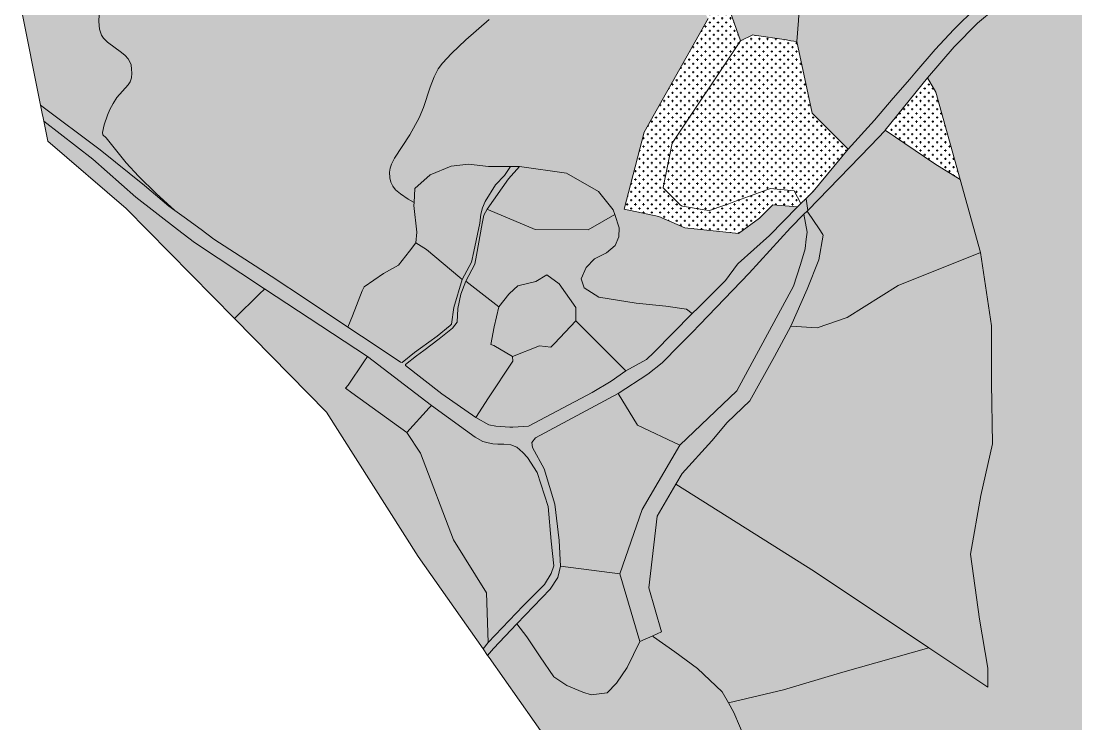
# Model space of a CAD drawing. Header units: metres. Extents: x 541853 to 549675, y 1832829 to 1845715.
# Drawn here: x 545899 to 546537, y 1833511 to 1833936 of the extents above; entities that cross this region are included whole.
import ezdxf

# ---------------------------------------------------------------- set-up
doc = ezdxf.new("R2010")
doc.units = ezdxf.units.M
doc.header["$MEASUREMENT"] = 0
doc.layers.add('1', color=7, linetype='Continuous', lineweight=0)

msp = doc.modelspace()

# ---------------------------------------------------------------- hatches: boundary and pattern name
at = {"layer": '1', "linetype": 'Continuous', "lineweight": 0}
for color, points in [(53, [(545992.2, 1833821.265), (545988.57, 1833823.905), (545973.69, 1833836.445), (545947.02, 1833857.955), (545910.87, 1833884.94), (545899.14, 1833943.605), (545899.71, 1833964.425), (545900.04, 1833976.89), (545900.76, 1834004.055), (545905.32, 1834181.25), (545950.35, 1834125.3), (545951.91, 1834053.105), (545955.96, 1834023.54), (545971.68, 1834007.205), (546009.36, 1834004.505), (546007.47, 1834001.385), (546001.38, 1833993.585), (545991.84, 1833983.175), (545988.36, 1833979.89), (545986.17, 1833978.18), (545979.54, 1833974.82), (545975.55, 1833972.33), (545972.52, 1833969.27), (545966.97, 1833962.265), (545964, 1833958.905), (545959.68, 1833955.335), (545952.33, 1833950.01), (545949.99, 1833947.745), (545948.16, 1833945.135), (545947.02, 1833942.495), (545946.36, 1833939.75), (545946.06, 1833935.49), (545946.54, 1833930.915), (545947.74, 1833927.345), (545948.94, 1833925.485), (545951.34, 1833923.025), (545959.95, 1833916.77), (545962.14, 1833914.985), (545963.94, 1833913.02), (545964.96, 1833911.235), (545965.62, 1833909.3), (545966.01, 1833906.81), (545966.1, 1833904.305), (545965.89, 1833901.515), (545965.05, 1833898.995), (545963.82, 1833897.255), (545957.07, 1833889.545), (545954.73, 1833886.065), (545952.78, 1833882.33), (545951.37, 1833878.94), (545949.48, 1833873.18), (545948.43, 1833868.47), (545948.55, 1833867.12), (545950.5, 1833865.2), (545962.77, 1833850.14), (545970.15, 1833842.085), (545980.89, 1833831.48)]), (252, [(546787.71, 1833817.47), (546786.75, 1833818.7), (546783.03, 1833822.795), (546778.44, 1833826.83), (546764.25, 1833837.795), (546751.2, 1833846.72), (546742.86, 1833850.77), (546735.27, 1833855.48), (546726.33, 1833860.565), (546708, 1833876.78), (546698.49, 1833886.005), (546694.11, 1833891.81), (546679.98, 1833913.725), (546671.13, 1833924.93), (546662.76, 1833938.295), (546658.53, 1833946.215), (546649.26, 1833963.18), (546645.75, 1833967.785), (546625.62, 1833989.01), (546620.19, 1833994.155), (546614.07, 1833999.105), (546612.75, 1834000.005), (546609.09, 1834002.48), (546603.81, 1834005.33), (546595.26, 1834010.28), (546587.4, 1834015.635), (546579.21, 1834019.505), (546575.01, 1834021.905), (546571.89, 1834022.805), (546568.77, 1834020.15), (546561.63, 1834013.055), (546549.3, 1834000.005), (546541.2, 1833991.425), (546531.03, 1833979.17), (546477.48, 1833934.575), (546463.44, 1833920.235), (546447.27, 1833901.545), (546421.8, 1833869.79), (546421.68, 1833869.655), (546412.8, 1833860.46), (546374.88, 1833821.205), (546374.01, 1833828.42), (546373.86, 1833828.585), (546378.24, 1833832.815), (546399.42, 1833858.375), (546415.26, 1833875.985), (546426.63, 1833889.125), (546436.65, 1833900.69), (546439.71, 1833904.23), (546452.01, 1833918.645), (546463.32, 1833930.705), (546476.67, 1833944.025), (546505.89, 1833971.4), (546524.61, 1833988.935), (546536.13, 1833997.545), (546538.53, 1834000.005), (546556.38, 1834018.125), (546561.48, 1834024.095), (546567.45, 1834030.11), (546574.2, 1834036.695), (546582.75, 1834045.005), (546595.38, 1834058.385), (546608.76, 1834073.085), (546619.02, 1834085.115), (546625.47, 1834093.785), (546625.65, 1834093.8), (546626.7, 1834093.89), (546636.09, 1834092.75), (546634.32, 1834088.67), (546625.68, 1834078.755), (546618.57, 1834070.64), (546601.8, 1834053.51), (546583.83, 1834035.45), (546577.56, 1834028.685), (546578.52, 1834026.09), (546582.3, 1834023.825), (546590.1, 1834018.875), (546597.81, 1834014.06), (546605.31, 1834009.17), (546611.76, 1834005.375), (546616.8, 1834001.625), (546618.72, 1834000.005), (546633.33, 1833987.015), (546651.84, 1833966.015), (546666.63, 1833940.605), (546674.22, 1833927.66), (546683.1, 1833915.735), (546696.54, 1833896.31), (546701.49, 1833889.005), (546710.04, 1833880.02), (546728.4, 1833863.55), (546736.32, 1833859.305), (546745.32, 1833854.115), (546752.01, 1833850.53), (546769.26, 1833839.535), (546780.87, 1833828.915), (546784.8, 1833825.285), (546785.55, 1833824.625), (546788.37, 1833821.655), (546789.39, 1833820.755), (546789.99, 1833819.975)]), (53, [(546399.42, 1833858.375), (546377.58, 1833880.05), (546368.37, 1833923.43), (546369.21, 1833936.195), (546371.61, 1833973.02), (546372.45, 1833986.145), (546370.2, 1833988.26), (546353.97, 1834003.59), (546335.4, 1834017.36), (546355.68, 1834032.615), (546364.53, 1834036.14), (546387.96, 1834039.695), (546392.13, 1834040.82), (546465.6, 1834047.555), (546475.41, 1834048.455), (546478.23, 1834048.8), (546511.17, 1834008.525), (546522.15, 1833992.52), (546524.46, 1833989.175), (546524.61, 1833988.935), (546505.89, 1833971.4), (546476.67, 1833944.025), (546463.32, 1833930.705), (546452.01, 1833918.645), (546439.71, 1833904.23), (546436.65, 1833900.69), (546426.63, 1833889.125), (546415.26, 1833875.985)]), (53, [(546602.67, 1833279.135), (546587.43, 1833319.74), (546582.84, 1833342.705), (546575.67, 1833364.26), (546566.91, 1833380.625), (546556.5, 1833394.485), (546543.6, 1833405.675), (546531.18, 1833412.695), (546513.63, 1833412.41), (546495.6, 1833408.765), (546480.54, 1833414.075), (546464.07, 1833421.245), (546445.44, 1833424.545), (546432.54, 1833425.835), (546416.73, 1833427.425), (546385.98, 1833434.07), (546357.12, 1833450.57), (546347.58, 1833468.255), (546342.09, 1833484.875), (546337.11, 1833501.48), (546330.15, 1833517.635), (546326.91, 1833523.5), (546360.15, 1833531.48), (546394.71, 1833541.755), (546448.11, 1833556.755), (546483.72, 1833532.905), (546483.72, 1833544.455), (546478.8, 1833574.155), (546473.34, 1833613.35), (546479.61, 1833648.87), (546486.57, 1833680.205), (546486.06, 1833716.805), (546486.06, 1833751.53), (546479.31, 1833795.915), (546467.04, 1833840.105), (546452.4, 1833892.815), (546447.27, 1833901.545), (546463.44, 1833920.235), (546477.48, 1833934.575), (546531.03, 1833979.17), (546541.2, 1833991.425), (546549.3, 1834000.005), (546561.63, 1834013.055), (546568.77, 1834020.15), (546571.89, 1834022.805), (546575.01, 1834021.905), (546579.21, 1834019.505), (546587.4, 1834015.635), (546595.26, 1834010.28), (546603.81, 1834005.33), (546609.09, 1834002.48), (546586.32, 1833902.25), (546585.12, 1833881.295), (546585.12, 1833875.985), (546585.12, 1833861.54), (546589.14, 1833840.585), (546595.98, 1833820.035), (546598.71, 1833815.88), (546612.9, 1833794.235), (546643.11, 1833779.325), (546656.22, 1833779.325), (546680.19, 1833779.325), (546702.75, 1833771.27), (546714.69, 1833765.285), (546725.31, 1833759.975), (546754.29, 1833726.135), (546759.24, 1833718.2), (546767.822, 1833704.487), (546766.56, 1833694.47), (546765.36, 1833684.66), (546764.97, 1833681.69), (546760.83, 1833648.24), (546747.33, 1833629.895), (546710.73, 1833580.215), (546673.11, 1833518.355), (546669.18, 1833510.615), (546672.09, 1833506.385), (546667.26, 1833505.17), (546655.71, 1833503.085), (546649.74, 1833501.765), (546645.39, 1833500.4), (546640.26, 1833498.135), (546634.95, 1833494.73), (546624.03, 1833485.79), (546618.36, 1833481.86), (546610.26, 1833477.405), (546596.01, 1833470.7), (546589.98, 1833467.145), (546586.29, 1833464.49), (546583.02, 1833461.61), (546580.29, 1833458.505), (546578.25, 1833455.145), (546577.05, 1833451.98), (546575.97, 1833447.585), (546573.69, 1833434.07), (546568.29, 1833408.93), (546566.16, 1833395.475), (546565.74, 1833390.255), (546566.43, 1833386.97), (546567.69, 1833384.855), (546568.83, 1833383.835), (546569.94, 1833383.235), (546573.39, 1833382.47), (546578.07, 1833382.695), (546584.4, 1833383.895), (546591.78, 1833385.875), (546604.17, 1833389.775), (546608.16, 1833391.38), (546617.91, 1833396.06), (546614.01, 1833392.13), (546610.05, 1833382.875), (546608.07, 1833364.365), (546610.05, 1833351.81), (546613.62, 1833346.89), (546610.89, 1833340.755), (546609.24, 1833336.105), (546607.95, 1833331.515), (546603.15, 1833309.48), (546601.83, 1833300.615), (546601.26, 1833294.405), (546601.11, 1833286.095), (546601.26, 1833282.9)]), (53, [(546368.37, 1833923.43), (546364.71, 1833923.985), (546362.04, 1833924.39), (546342.48, 1833927.36), (546341.73, 1833927.465), (546334.23, 1833923.865), (546324.09, 1833952.62), (546308.85, 1833960.945), (546314.07, 1834000.005), (546314.79, 1834005.285), (546328.11, 1834014.75), (546335.4, 1834017.36), (546353.97, 1834003.59), (546370.2, 1833988.26), (546372.45, 1833986.145), (546371.61, 1833973.02), (546369.21, 1833936.195)]), (53, [(546096.75, 1833750.765), (546072.3, 1833766.98), (546050.34, 1833781.545), (546015.66, 1833803.85), (546008.04, 1833809.775), (545997.78, 1833817.2), (545992.2, 1833821.265), (545980.89, 1833831.48), (545970.15, 1833842.085), (545962.77, 1833850.14), (545950.5, 1833865.2), (545948.55, 1833867.12), (545948.43, 1833868.47), (545949.48, 1833873.18), (545951.37, 1833878.94), (545952.78, 1833882.33), (545954.73, 1833886.065), (545957.07, 1833889.545), (545963.82, 1833897.255), (545965.05, 1833898.995), (545965.89, 1833901.515), (545966.1, 1833904.305), (545966.01, 1833906.81), (545965.62, 1833909.3), (545964.96, 1833911.235), (545963.94, 1833913.02), (545962.14, 1833914.985), (545959.95, 1833916.77), (545951.34, 1833923.025), (545948.94, 1833925.485), (545947.74, 1833927.345), (545946.54, 1833930.915), (545946.06, 1833935.49), (545946.36, 1833939.75), (545947.02, 1833942.495), (545948.16, 1833945.135), (545949.99, 1833947.745), (545952.33, 1833950.01), (545959.68, 1833955.335), (545964, 1833958.905), (545966.97, 1833962.265), (545972.52, 1833969.27), (545975.55, 1833972.33), (545979.54, 1833974.82), (545986.17, 1833978.18), (545988.36, 1833979.89), (545991.84, 1833983.175), (546001.38, 1833993.585), (546007.47, 1834001.385), (546009.36, 1834004.505), (546022.86, 1834003.545), (546038.43, 1834007.175), (546054.54, 1834005.855), (546203.7, 1833977.835), (546213.03, 1833981.54), (546214.5, 1833980.625), (546218.85, 1833979.185), (546220.17, 1833978.21), (546222.51, 1833975.615), (546224.07, 1833974.625), (546226.23, 1833974.025), (546228.09, 1833973.8), (546233.34, 1833974.34), (546233.37, 1833973.695), (546232.32, 1833972.375), (546226.8, 1833967.86), (546192.39, 1833944.325), (546182.31, 1833936.78), (546168.09, 1833924.585), (546159.51, 1833916.245), (546153.96, 1833910.395), (546151.32, 1833906.87), (546148.86, 1833902.04), (546146.58, 1833895.815), (546142.5, 1833883.485), (546139.95, 1833877.395), (546134.16, 1833867.075), (546124.95, 1833852.87), (546123.21, 1833849.24), (546122.43, 1833846.795), (546121.98, 1833844.41), (546122.07, 1833840.96), (546122.7, 1833838.41), (546123.87, 1833836.01), (546125.61, 1833833.805), (546128.55, 1833831.255), (546133.29, 1833828.075), (546136.83, 1833826.2), (546136.71, 1833824.31), (546138.51, 1833808.11), (546137.91, 1833801.795), (546134.01, 1833796.695), (546127.41, 1833788.295), (546118.41, 1833783.195), (546106.71, 1833775.095), (546105.51, 1833772.695), (546099.51, 1833757.62)]), (53, [(546304.98, 1833758.91), (546301.62, 1833761.52), (546288.99, 1833763.365), (546271.11, 1833765.225), (546248.61, 1833768.915), (546239.67, 1833774.465), (546237.81, 1833780.03), (546240.9, 1833786.81), (546245.85, 1833792.06), (546253.23, 1833795.765), (546258.48, 1833800.085), (546260.64, 1833805.32), (546260.94, 1833810.87), (546258.21, 1833818.82), (546257.25, 1833821.67), (546248.31, 1833832.77), (546228.9, 1833843.87), (546200.64, 1833847.905), (546195.12, 1833847.875), (546181.74, 1833847.875), (546169.68, 1833849.225), (546159.21, 1833848.025), (546146.61, 1833842.925), (546137.31, 1833834.525), (546136.83, 1833826.2), (546133.29, 1833828.075), (546128.55, 1833831.255), (546125.61, 1833833.805), (546123.87, 1833836.01), (546122.7, 1833838.41), (546122.07, 1833840.96), (546121.98, 1833844.41), (546122.43, 1833846.795), (546123.21, 1833849.24), (546124.95, 1833852.87), (546134.16, 1833867.075), (546139.95, 1833877.395), (546142.5, 1833883.485), (546146.58, 1833895.815), (546148.86, 1833902.04), (546151.32, 1833906.87), (546153.96, 1833910.395), (546159.51, 1833916.245), (546168.09, 1833924.585), (546182.31, 1833936.78), (546192.39, 1833944.325), (546226.8, 1833967.86), (546232.32, 1833972.375), (546233.37, 1833973.695), (546233.34, 1833974.34), (546228.09, 1833973.8), (546226.23, 1833974.025), (546224.07, 1833974.625), (546222.51, 1833975.615), (546220.17, 1833978.21), (546218.85, 1833979.185), (546214.5, 1833980.625), (546213.03, 1833981.54), (546226.8, 1833987.015), (546236.13, 1833990.735), (546243.84, 1833991.665), (546245.64, 1833990.93), (546285.27, 1834001.31), (546286.05, 1834000.005), (546288.3, 1833996.195), (546299.37, 1833964.845), (546307.71, 1833949.77), (546314.61, 1833937.335), (546275.94, 1833868.59), (546263.88, 1833822.105), (546284.76, 1833817.665), (546300.57, 1833810.87), (546333.03, 1833807.45), (546345.66, 1833816.6), (546353.88, 1833824.775), (546368.67, 1833823.5), (546351.81, 1833806.22), (546332.76, 1833789.315), (546332.43, 1833788.895), (546325.14, 1833778.95), (546308.55, 1833762.48)]), (252, [(546181.26, 1833552.24), (546178.53, 1833556.14), (546181.53, 1833560.055), (546202.83, 1833582.12), (546215.76, 1833595.035), (546219.81, 1833601.65), (546221.25, 1833606.405), (546219.72, 1833621.36), (546217.92, 1833642.285), (546211.29, 1833662.73), (546205.38, 1833671.955), (546202.62, 1833674.925), (546202.59, 1833674.955), (546202.56, 1833674.985), (546199.05, 1833678.225), (546195.24, 1833679.485), (546191.19, 1833680.025), (546187.5, 1833680.055), (546184.38, 1833680.175), (546181.68, 1833680.805), (546178.47, 1833681.555), (546178.35, 1833681.57), (546173.73, 1833684.165), (546167.97, 1833688.425), (546147.3, 1833703.425), (546108.66, 1833733.005), (546080.37, 1833751.575), (546046.44, 1833773.82), (546003.99, 1833802.02), (545993.76, 1833809.775), (545968.59, 1833829.425), (545942.61, 1833852.315), (545912.82, 1833875.205), (545912.4, 1833877.335), (545911.89, 1833879.855), (545910.87, 1833884.94), (545947.02, 1833857.955), (545973.69, 1833836.445), (545988.57, 1833823.905), (545992.2, 1833821.265), (545997.78, 1833817.2), (546008.04, 1833809.775), (546015.66, 1833803.85), (546050.34, 1833781.545), (546072.3, 1833766.98), (546096.75, 1833750.765), (546113.31, 1833739.785), (546128.58, 1833729.465), (546129.54, 1833729.375), (546137.07, 1833735.435), (546140.73, 1833738.045), (546150.69, 1833745.185), (546158.67, 1833751.74), (546159.42, 1833752.475), (546160.95, 1833762.525), (546165.87, 1833779.595), (546171.54, 1833790.005), (546172.89, 1833796.425), (546176.49, 1833813.585), (546177.27, 1833819.105), (546178.17, 1833822.915), (546179.79, 1833826.785), (546186.06, 1833836.865), (546191.52, 1833842.385), (546195.12, 1833847.875), (546200.64, 1833847.905), (546193.92, 1833840.33), (546181.02, 1833822.12), (546178.98, 1833818.49), (546177.93, 1833813.42), (546174.48, 1833794.325), (546173.46, 1833788.745), (546168.21, 1833778.575), (546165.12, 1833770.76), (546163.29, 1833762.075), (546162.87, 1833753.795), (546160.14, 1833750.075), (546151.95, 1833743.73), (546142.62, 1833736.68), (546138.21, 1833733.35), (546131.64, 1833728.205), (546131.64, 1833727.545), (546153.69, 1833710.43), (546174.06, 1833696.045), (546182.07, 1833691.725), (546186.33, 1833690.825), (546194.79, 1833690.225), (546196.44, 1833690.33), (546205.98, 1833690.9), (546244.44, 1833711.285), (546256.05, 1833717.99), (546264.84, 1833724.23), (546277.38, 1833731.085), (546281.73, 1833735.465), (546304.98, 1833758.91), (546308.55, 1833762.48), (546325.14, 1833778.95), (546332.43, 1833788.895), (546332.76, 1833789.315), (546351.81, 1833806.22), (546368.67, 1833823.5), (546370.62, 1833825.435), (546373.86, 1833828.585), (546374.01, 1833828.42), (546374.88, 1833821.205), (546374.58, 1833820.89), (546372.63, 1833819.015), (546364.47, 1833810.78), (546339.51, 1833783.285), (546309.6, 1833752.265), (546305.07, 1833747.585), (546297.39, 1833739.875), (546286.77, 1833729.195), (546278.22, 1833722.34), (546260.31, 1833710.67), (546210.15, 1833683.76), (546208.02, 1833681), (546208.53, 1833677.925), (546215.55, 1833665.025), (546221.88, 1833643.59), (546224.64, 1833621.645), (546225.42, 1833606.135), (546223.71, 1833599.265), (546219.18, 1833592.35), (546199.05, 1833571.365), (546184.89, 1833556.35)]), (53, [(546028.2, 1833755.94), (545962.74, 1833822.465), (545915.22, 1833863.205), (545913.42, 1833872.295), (545912.82, 1833875.205), (545942.61, 1833852.315), (545968.59, 1833829.425), (545993.76, 1833809.775), (546003.99, 1833802.02), (546046.44, 1833773.82), (546046.35, 1833773.715), (546043.41, 1833770.85)]), (53, [(546380.67, 1833750.375), (546364.59, 1833751.305), (546374.55, 1833773.625), (546381.54, 1833791.37), (546384.27, 1833806.28), (546383.94, 1833806.775), (546381.72, 1833810.135), (546375, 1833820.26), (546374.58, 1833820.89), (546374.88, 1833821.205), (546412.8, 1833860.46), (546421.68, 1833869.655), (546421.8, 1833869.79), (546451.77, 1833849.465), (546467.04, 1833840.105), (546479.31, 1833795.915), (546429.6, 1833775.95), (546398.76, 1833756.54)]), (53, [(546165.87, 1833779.595), (546164.4, 1833780.735), (546144.42, 1833797.76), (546137.91, 1833801.795), (546138.51, 1833808.11), (546136.71, 1833824.31), (546136.83, 1833826.2), (546137.31, 1833834.525), (546146.61, 1833842.925), (546159.21, 1833848.025), (546169.68, 1833849.225), (546181.74, 1833847.875), (546195.12, 1833847.875), (546191.52, 1833842.385), (546186.06, 1833836.865), (546179.79, 1833826.785), (546178.17, 1833822.915), (546177.27, 1833819.105), (546176.49, 1833813.585), (546172.89, 1833796.425), (546171.54, 1833790.005)]), (53, [(546242.13, 1833809.505), (546210, 1833809.775), (546181.83, 1833821.67), (546181.02, 1833822.12), (546193.92, 1833840.33), (546200.64, 1833847.905), (546228.9, 1833843.87), (546248.31, 1833832.77), (546257.25, 1833821.67), (546258.21, 1833818.82)]), (53, [(546264.84, 1833724.23), (546263.58, 1833725.505), (546234.66, 1833754.605), (546234.6, 1833762.66), (546224.64, 1833776.955), (546217.11, 1833782.43), (546210.42, 1833778.395), (546199.59, 1833775.635), (546194.58, 1833771.135), (546194.07, 1833770.67), (546188.13, 1833762.975), (546186.27, 1833764.475), (546168.21, 1833778.575), (546173.46, 1833788.745), (546174.48, 1833794.325), (546177.93, 1833813.42), (546178.98, 1833818.49), (546181.02, 1833822.12), (546181.83, 1833821.67), (546210, 1833809.775), (546242.13, 1833809.505), (546258.21, 1833818.82), (546260.94, 1833810.87), (546260.64, 1833805.32), (546258.48, 1833800.085), (546253.23, 1833795.765), (546245.85, 1833792.06), (546240.9, 1833786.81), (546237.81, 1833780.03), (546239.67, 1833774.465), (546248.61, 1833768.915), (546271.11, 1833765.225), (546288.99, 1833763.365), (546301.62, 1833761.52), (546304.98, 1833758.91), (546281.73, 1833735.465), (546277.38, 1833731.085)]), (252, [(546273.3, 1833560.535), (546261.33, 1833601.56), (546274.8, 1833640.455), (546297.45, 1833679.305), (546331.95, 1833712.185), (546366.33, 1833775.56), (546370.53, 1833788.67), (546373.35, 1833798.105), (546373.38, 1833798.345), (546374.04, 1833803.985), (546374.49, 1833808.11), (546372.63, 1833819.015), (546374.58, 1833820.89), (546375, 1833820.26), (546381.72, 1833810.135), (546383.94, 1833806.775), (546384.27, 1833806.28), (546381.54, 1833791.37), (546374.55, 1833773.625), (546364.59, 1833751.305), (546354.78, 1833732.885), (546339.84, 1833706.065), (546326.16, 1833693.045), (546326.1, 1833693.015), (546316.98, 1833681.9), (546298.86, 1833662.175), (546298.86, 1833662.145), (546295.17, 1833655.86), (546283.8, 1833636.315), (546278.7, 1833592.995), (546286.47, 1833566.49), (546281.13, 1833564.075)]), (53, [(546297.45, 1833679.305), (546271.95, 1833691.485), (546260.31, 1833710.67), (546278.22, 1833722.34), (546286.77, 1833729.195), (546297.39, 1833739.875), (546305.07, 1833747.585), (546309.6, 1833752.265), (546339.51, 1833783.285), (546364.47, 1833810.78), (546372.63, 1833819.015), (546374.49, 1833808.11), (546374.04, 1833803.985), (546373.38, 1833798.345), (546373.35, 1833798.105), (546370.53, 1833788.67), (546366.33, 1833775.56), (546331.95, 1833712.185)]), (53, [(546129.54, 1833729.375), (546128.58, 1833729.465), (546113.31, 1833739.785), (546096.75, 1833750.765), (546099.51, 1833757.62), (546105.51, 1833772.695), (546106.71, 1833775.095), (546118.41, 1833783.195), (546127.41, 1833788.295), (546134.01, 1833796.695), (546137.91, 1833801.795), (546144.42, 1833797.76), (546164.4, 1833780.735), (546165.87, 1833779.595), (546160.95, 1833762.525), (546159.42, 1833752.475), (546158.67, 1833751.74), (546150.69, 1833745.185), (546140.73, 1833738.045), (546137.07, 1833735.435)]), (53, [(546483.72, 1833532.905), (546448.11, 1833556.755), (546378.99, 1833603.045), (546295.17, 1833655.86), (546298.86, 1833662.145), (546298.86, 1833662.175), (546316.98, 1833681.9), (546326.1, 1833693.015), (546326.16, 1833693.045), (546339.84, 1833706.065), (546354.78, 1833732.885), (546364.59, 1833751.305), (546380.67, 1833750.375), (546398.76, 1833756.54), (546429.6, 1833775.95), (546479.31, 1833795.915), (546486.06, 1833751.53), (546486.06, 1833716.805), (546486.57, 1833680.205), (546479.61, 1833648.87), (546473.34, 1833613.35), (546478.8, 1833574.155), (546483.72, 1833544.455)]), (53, [(546174.06, 1833696.045), (546153.69, 1833710.43), (546131.64, 1833727.545), (546131.64, 1833728.205), (546138.21, 1833733.35), (546142.62, 1833736.68), (546151.95, 1833743.73), (546160.14, 1833750.075), (546162.87, 1833753.795), (546163.29, 1833762.075), (546165.12, 1833770.76), (546168.21, 1833778.575), (546186.27, 1833764.475), (546188.13, 1833762.975), (546185.31, 1833750.9), (546183.21, 1833740.325), (546185.1, 1833739.725), (546196.35, 1833732.885), (546196.47, 1833730.185), (546181.86, 1833707.955)]), (53, [(546196.35, 1833732.885), (546185.1, 1833739.725), (546183.21, 1833740.325), (546185.31, 1833750.9), (546188.13, 1833762.975), (546194.07, 1833770.67), (546194.58, 1833771.135), (546199.59, 1833775.635), (546210.42, 1833778.395), (546217.11, 1833782.43), (546224.64, 1833776.955), (546234.6, 1833762.66), (546234.66, 1833754.605), (546221.67, 1833740.895), (546219.6, 1833738.705), (546212.61, 1833739.485)]), (53, [(546178.53, 1833556.14), (546139.29, 1833611.985), (546083.94, 1833699.3), (546028.2, 1833755.94), (546043.41, 1833770.85), (546046.35, 1833773.715), (546046.44, 1833773.82), (546080.37, 1833751.575), (546108.66, 1833733.005), (546106.5, 1833729.795), (546096.9, 1833715.575), (546095.34, 1833713.805), (546099.18, 1833710.955), (546132.36, 1833687.015), (546140.79, 1833674.46), (546160.59, 1833622.065), (546180.51, 1833590.04), (546181.53, 1833560.055)]), (53, [(546194.79, 1833690.225), (546186.33, 1833690.825), (546182.07, 1833691.725), (546174.06, 1833696.045), (546181.86, 1833707.955), (546196.47, 1833730.185), (546196.35, 1833732.885), (546212.61, 1833739.485), (546219.6, 1833738.705), (546221.67, 1833740.895), (546234.66, 1833754.605), (546263.58, 1833725.505), (546264.84, 1833724.23), (546256.05, 1833717.99), (546244.44, 1833711.285), (546205.98, 1833690.9), (546196.44, 1833690.33)]), (53, [(546132.36, 1833687.015), (546099.18, 1833710.955), (546095.34, 1833713.805), (546096.9, 1833715.575), (546106.5, 1833729.795), (546108.66, 1833733.005), (546147.3, 1833703.425), (546146.01, 1833702.03)]), (53, [(546261.33, 1833601.56), (546225.42, 1833606.135), (546224.64, 1833621.645), (546221.88, 1833643.59), (546215.55, 1833665.025), (546208.53, 1833677.925), (546208.02, 1833681), (546210.15, 1833683.76), (546260.31, 1833710.67), (546271.95, 1833691.485), (546297.45, 1833679.305), (546274.8, 1833640.455)]), (53, [(546181.53, 1833560.055), (546180.51, 1833590.04), (546160.59, 1833622.065), (546140.79, 1833674.46), (546132.36, 1833687.015), (546146.01, 1833702.03), (546147.3, 1833703.425), (546167.97, 1833688.425), (546173.73, 1833684.165), (546178.35, 1833681.57), (546178.47, 1833681.555), (546181.68, 1833680.805), (546184.38, 1833680.175), (546187.5, 1833680.055), (546191.19, 1833680.025), (546195.24, 1833679.485), (546199.05, 1833678.225), (546202.56, 1833674.985), (546202.59, 1833674.955), (546202.62, 1833674.925), (546205.38, 1833671.955), (546211.29, 1833662.73), (546217.92, 1833642.285), (546219.72, 1833621.36), (546221.25, 1833606.405), (546219.81, 1833601.65), (546215.76, 1833595.035), (546202.83, 1833582.12)]), (53, [(546326.91, 1833523.5), (546323.22, 1833530.205), (546308.28, 1833544.26), (546294.57, 1833554.445), (546281.52, 1833563.4), (546281.13, 1833564.075), (546286.47, 1833566.49), (546278.7, 1833592.995), (546283.8, 1833636.315), (546295.17, 1833655.86), (546378.99, 1833603.045), (546448.11, 1833556.755), (546394.71, 1833541.755), (546360.15, 1833531.48)]), (53, [(546243.96, 1833528.315), (546238.86, 1833529.905), (546229.29, 1833534.06), (546221.34, 1833539.16), (546213.06, 1833551.28), (546205.08, 1833563.4), (546199.05, 1833571.365), (546219.18, 1833592.35), (546223.71, 1833599.265), (546225.42, 1833606.135), (546261.33, 1833601.56), (546273.3, 1833560.535), (546265.65, 1833544.905), (546259.26, 1833535.335), (546253.53, 1833529.59)]), (53, [(546390.69, 1833278.325), (546326.88, 1833338.565), (546299.07, 1833363.915), (546255.96, 1833400.725), (546255.06, 1833438.855), (546241.44, 1833471.555), (546225.12, 1833488.82), (546217.2, 1833490.455), (546218.46, 1833499.305), (546182.22, 1833550.875), (546181.26, 1833552.24), (546184.89, 1833556.35), (546199.05, 1833571.365), (546205.08, 1833563.4), (546213.06, 1833551.28), (546221.34, 1833539.16), (546229.29, 1833534.06), (546238.86, 1833529.905), (546243.96, 1833528.315), (546253.53, 1833529.59), (546259.26, 1833535.335), (546265.65, 1833544.905), (546273.3, 1833560.535), (546281.13, 1833564.075), (546281.52, 1833563.4), (546294.57, 1833554.445), (546308.28, 1833544.26), (546323.22, 1833530.205), (546326.91, 1833523.5), (546330.15, 1833517.635), (546337.11, 1833501.48), (546342.09, 1833484.875), (546347.58, 1833468.255), (546357.12, 1833450.57), (546385.98, 1833434.07), (546416.73, 1833427.425), (546432.54, 1833425.835), (546423.84, 1833385.905), (546417.9, 1833353.1), (546405.66, 1833316.74)])]:
    msp.add_hatch(color=color, dxfattribs=at).paths.add_polyline_path(points)
h = msp.add_hatch(dxfattribs=at)
h.set_pattern_fill('CROSS', color=9, scale=10, style=0)
h.paths.add_polyline_path([(546333.03, 1833807.45), (546300.57, 1833810.87), (546284.76, 1833817.665), (546263.88, 1833822.105), (546275.94, 1833868.59), (546314.61, 1833937.335), (546307.71, 1833949.77), (546299.37, 1833964.845), (546288.3, 1833996.195), (546286.05, 1834000.005), (546314.07, 1834000.005), (546308.85, 1833960.945), (546324.09, 1833952.62), (546334.23, 1833923.865), (546333, 1833922.035), (546292.95, 1833862.02), (546287.37, 1833835.095), (546287.4, 1833835.08), (546297.69, 1833824.775), (546298.47, 1833823.995), (546299.13, 1833823.875), (546312.18, 1833821.745), (546315.42, 1833821.205), (546321.12, 1833823.215), (546327.24, 1833825.39), (546330.24, 1833826.455), (546352.44, 1833834.48), (546366.78, 1833833.085), (546370.62, 1833825.435), (546368.67, 1833823.5), (546353.88, 1833824.775), (546345.66, 1833816.6)])
h = msp.add_hatch(dxfattribs=at)
h.set_pattern_fill('CROSS', color=9, scale=10, style=0)
h.paths.add_polyline_path([(546315.42, 1833821.205), (546312.18, 1833821.745), (546299.13, 1833823.875), (546298.47, 1833823.995), (546297.69, 1833824.775), (546287.4, 1833835.08), (546287.37, 1833835.095), (546292.95, 1833862.02), (546333, 1833922.035), (546334.23, 1833923.865), (546341.73, 1833927.465), (546342.48, 1833927.36), (546362.04, 1833924.39), (546364.71, 1833923.985), (546368.37, 1833923.43), (546377.58, 1833880.05), (546399.42, 1833858.375), (546378.24, 1833832.815), (546373.86, 1833828.585), (546370.62, 1833825.435), (546366.78, 1833833.085), (546352.44, 1833834.48), (546330.24, 1833826.455), (546327.24, 1833825.39), (546321.12, 1833823.215)])
h = msp.add_hatch(dxfattribs=at)
h.set_pattern_fill('CROSS', color=9, scale=10, style=0)
h.paths.add_polyline_path([(546467.04, 1833840.105), (546451.77, 1833849.465), (546421.8, 1833869.79), (546447.27, 1833901.545), (546452.4, 1833892.815)])

# ---------------------------------------------------------------- linework, layer by layer
at = {"layer": '1', "color": 7, "linetype": 'Continuous', "lineweight": 0, "flags": 128}
for points in [[(546314.07, 1834000.005), (546314.79, 1834005.285), (546328.11, 1834014.75), (546335.4, 1834017.36), (546353.97, 1834003.59), (546370.2, 1833988.26), (546372.45, 1833986.145), (546371.61, 1833973.02), (546369.21, 1833936.195), (546368.37, 1833923.43), (546364.71, 1833923.985), (546362.04, 1833924.39), (546342.48, 1833927.36), (546341.73, 1833927.465), (546334.23, 1833923.865), (546324.09, 1833952.62), (546308.85, 1833960.945), (546314.07, 1834000.005)], [(546334.23, 1833923.865), (546341.73, 1833927.465), (546342.48, 1833927.36), (546362.04, 1833924.39), (546364.71, 1833923.985), (546368.37, 1833923.43), (546377.58, 1833880.05), (546399.42, 1833858.375), (546378.24, 1833832.815), (546373.86, 1833828.585), (546370.62, 1833825.435), (546366.78, 1833833.085), (546352.44, 1833834.48), (546330.24, 1833826.455), (546327.24, 1833825.39), (546321.12, 1833823.215), (546315.42, 1833821.205), (546312.18, 1833821.745), (546299.13, 1833823.875), (546298.47, 1833823.995), (546297.69, 1833824.775), (546287.4, 1833835.08), (546287.37, 1833835.095), (546292.95, 1833862.02), (546333, 1833922.035), (546334.23, 1833923.865)], [(546421.8, 1833869.79), (546447.27, 1833901.545), (546452.4, 1833892.815), (546467.04, 1833840.105), (546451.77, 1833849.465), (546421.8, 1833869.79)], [(545992.2, 1833821.265), (545997.78, 1833817.2), (546008.04, 1833809.775), (546015.66, 1833803.85), (546050.34, 1833781.545), (546072.3, 1833766.98), (546096.75, 1833750.765), (546113.31, 1833739.785), (546128.58, 1833729.465), (546129.54, 1833729.375), (546137.07, 1833735.435), (546140.73, 1833738.045), (546150.69, 1833745.185), (546158.67, 1833751.74), (546159.42, 1833752.475), (546160.95, 1833762.525), (546165.87, 1833779.595), (546171.54, 1833790.005), (546172.89, 1833796.425), (546176.49, 1833813.585), (546177.27, 1833819.105), (546178.17, 1833822.915), (546179.79, 1833826.785), (546186.06, 1833836.865), (546191.52, 1833842.385), (546195.12, 1833847.875), (546200.64, 1833847.905), (546193.92, 1833840.33), (546181.02, 1833822.12), (546178.98, 1833818.49), (546177.93, 1833813.42), (546174.48, 1833794.325), (546173.46, 1833788.745), (546168.21, 1833778.575), (546165.12, 1833770.76), (546163.29, 1833762.075), (546162.87, 1833753.795), (546160.14, 1833750.075), (546151.95, 1833743.73), (546142.62, 1833736.68), (546138.21, 1833733.35), (546131.64, 1833728.205), (546131.64, 1833727.545), (546153.69, 1833710.43), (546174.06, 1833696.045), (546182.07, 1833691.725), (546186.33, 1833690.825), (546194.79, 1833690.225), (546196.44, 1833690.33), (546205.98, 1833690.9), (546244.44, 1833711.285), (546256.05, 1833717.99), (546264.84, 1833724.23), (546277.38, 1833731.085), (546281.73, 1833735.465), (546304.98, 1833758.91), (546308.55, 1833762.48), (546325.14, 1833778.95), (546332.43, 1833788.895), (546332.76, 1833789.315), (546351.81, 1833806.22), (546368.67, 1833823.5), (546370.62, 1833825.435), (546373.86, 1833828.585), (546374.01, 1833828.42), (546374.88, 1833821.205), (546374.58, 1833820.89), (546372.63, 1833819.015), (546364.47, 1833810.78), (546339.51, 1833783.285), (546309.6, 1833752.265), (546305.07, 1833747.585), (546297.39, 1833739.875), (546286.77, 1833729.195), (546278.22, 1833722.34), (546260.31, 1833710.67), (546210.15, 1833683.76), (546208.02, 1833681), (546208.53, 1833677.925), (546215.55, 1833665.025), (546221.88, 1833643.59), (546224.64, 1833621.645), (546225.42, 1833606.135), (546223.71, 1833599.265), (546219.18, 1833592.35), (546199.05, 1833571.365), (546184.89, 1833556.35), (546181.26, 1833552.24), (546178.53, 1833556.14), (546181.53, 1833560.055), (546202.83, 1833582.12), (546215.76, 1833595.035), (546219.81, 1833601.65), (546221.25, 1833606.405), (546219.72, 1833621.36), (546217.92, 1833642.285), (546211.29, 1833662.73), (546205.38, 1833671.955), (546202.62, 1833674.925), (546202.59, 1833674.955), (546202.56, 1833674.985), (546199.05, 1833678.225), (546195.24, 1833679.485), (546191.19, 1833680.025), (546187.5, 1833680.055), (546184.38, 1833680.175), (546181.68, 1833680.805), (546178.47, 1833681.555), (546178.35, 1833681.57), (546173.73, 1833684.165), (546167.97, 1833688.425), (546147.3, 1833703.425), (546108.66, 1833733.005), (546080.37, 1833751.575), (546046.44, 1833773.82), (546003.99, 1833802.02), (545993.76, 1833809.775), (545968.59, 1833829.425), (545942.61, 1833852.315), (545912.82, 1833875.205), (545912.4, 1833877.335), (545911.89, 1833879.855), (545910.87, 1833884.94), (545947.02, 1833857.955), (545973.69, 1833836.445), (545988.57, 1833823.905), (545992.2, 1833821.265)], [(545912.82, 1833875.205), (545942.61, 1833852.315), (545968.59, 1833829.425), (545993.76, 1833809.775), (546003.99, 1833802.02), (546046.44, 1833773.82), (546046.35, 1833773.715), (546043.41, 1833770.85), (546028.2, 1833755.94), (545962.74, 1833822.465), (545915.22, 1833863.205), (545913.42, 1833872.295), (545912.82, 1833875.205)], [(546364.59, 1833751.305), (546374.55, 1833773.625), (546381.54, 1833791.37), (546384.27, 1833806.28), (546383.94, 1833806.775), (546381.72, 1833810.135), (546375, 1833820.26), (546374.58, 1833820.89), (546374.88, 1833821.205), (546412.8, 1833860.46), (546421.68, 1833869.655), (546421.8, 1833869.79), (546451.77, 1833849.465), (546467.04, 1833840.105), (546479.31, 1833795.915), (546429.6, 1833775.95), (546398.76, 1833756.54), (546380.67, 1833750.375), (546364.59, 1833751.305)], [(546136.83, 1833826.2), (546137.31, 1833834.525), (546146.61, 1833842.925), (546159.21, 1833848.025), (546169.68, 1833849.225), (546181.74, 1833847.875), (546195.12, 1833847.875), (546191.52, 1833842.385), (546186.06, 1833836.865), (546179.79, 1833826.785), (546178.17, 1833822.915), (546177.27, 1833819.105), (546176.49, 1833813.585), (546172.89, 1833796.425), (546171.54, 1833790.005), (546165.87, 1833779.595), (546164.4, 1833780.735), (546144.42, 1833797.76), (546137.91, 1833801.795), (546138.51, 1833808.11), (546136.71, 1833824.31), (546136.83, 1833826.2)], [(546181.02, 1833822.12), (546193.92, 1833840.33), (546200.64, 1833847.905), (546228.9, 1833843.87), (546248.31, 1833832.77), (546257.25, 1833821.67), (546258.21, 1833818.82), (546242.13, 1833809.505), (546210, 1833809.775), (546181.83, 1833821.67), (546181.02, 1833822.12)], [(546168.21, 1833778.575), (546173.46, 1833788.745), (546174.48, 1833794.325), (546177.93, 1833813.42), (546178.98, 1833818.49), (546181.02, 1833822.12), (546181.83, 1833821.67), (546210, 1833809.775), (546242.13, 1833809.505), (546258.21, 1833818.82), (546260.94, 1833810.87), (546260.64, 1833805.32), (546258.48, 1833800.085), (546253.23, 1833795.765), (546245.85, 1833792.06), (546240.9, 1833786.81), (546237.81, 1833780.03), (546239.67, 1833774.465), (546248.61, 1833768.915), (546271.11, 1833765.225), (546288.99, 1833763.365), (546301.62, 1833761.52), (546304.98, 1833758.91), (546281.73, 1833735.465), (546277.38, 1833731.085), (546264.84, 1833724.23), (546263.58, 1833725.505), (546234.66, 1833754.605), (546234.6, 1833762.66), (546224.64, 1833776.955), (546217.11, 1833782.43), (546210.42, 1833778.395), (546199.59, 1833775.635), (546194.58, 1833771.135), (546194.07, 1833770.67), (546188.13, 1833762.975), (546186.27, 1833764.475), (546168.21, 1833778.575)], [(546261.33, 1833601.56), (546274.8, 1833640.455), (546297.45, 1833679.305), (546331.95, 1833712.185), (546366.33, 1833775.56), (546370.53, 1833788.67), (546373.35, 1833798.105), (546373.38, 1833798.345), (546374.04, 1833803.985), (546374.49, 1833808.11), (546372.63, 1833819.015), (546374.58, 1833820.89), (546375, 1833820.26), (546381.72, 1833810.135), (546383.94, 1833806.775), (546384.27, 1833806.28), (546381.54, 1833791.37), (546374.55, 1833773.625), (546364.59, 1833751.305), (546354.78, 1833732.885), (546339.84, 1833706.065), (546326.16, 1833693.045), (546326.1, 1833693.015), (546316.98, 1833681.9), (546298.86, 1833662.175), (546298.86, 1833662.145), (546295.17, 1833655.86), (546283.8, 1833636.315), (546278.7, 1833592.995), (546286.47, 1833566.49), (546281.13, 1833564.075), (546273.3, 1833560.535), (546261.33, 1833601.56)], [(546260.31, 1833710.67), (546278.22, 1833722.34), (546286.77, 1833729.195), (546297.39, 1833739.875), (546305.07, 1833747.585), (546309.6, 1833752.265), (546339.51, 1833783.285), (546364.47, 1833810.78), (546372.63, 1833819.015), (546374.49, 1833808.11), (546374.04, 1833803.985), (546373.38, 1833798.345), (546373.35, 1833798.105), (546370.53, 1833788.67), (546366.33, 1833775.56), (546331.95, 1833712.185), (546297.45, 1833679.305), (546271.95, 1833691.485), (546260.31, 1833710.67)], [(546096.75, 1833750.765), (546099.51, 1833757.62), (546105.51, 1833772.695), (546106.71, 1833775.095), (546118.41, 1833783.195), (546127.41, 1833788.295), (546134.01, 1833796.695), (546137.91, 1833801.795), (546144.42, 1833797.76), (546164.4, 1833780.735), (546165.87, 1833779.595), (546160.95, 1833762.525), (546159.42, 1833752.475), (546158.67, 1833751.74), (546150.69, 1833745.185), (546140.73, 1833738.045), (546137.07, 1833735.435), (546129.54, 1833729.375), (546128.58, 1833729.465), (546113.31, 1833739.785), (546096.75, 1833750.765)], [(546295.17, 1833655.86), (546298.86, 1833662.145), (546298.86, 1833662.175), (546316.98, 1833681.9), (546326.1, 1833693.015), (546326.16, 1833693.045), (546339.84, 1833706.065), (546354.78, 1833732.885), (546364.59, 1833751.305), (546380.67, 1833750.375), (546398.76, 1833756.54), (546429.6, 1833775.95), (546479.31, 1833795.915), (546486.06, 1833751.53), (546486.06, 1833716.805), (546486.57, 1833680.205), (546479.61, 1833648.87), (546473.34, 1833613.35), (546478.8, 1833574.155), (546483.72, 1833544.455), (546483.72, 1833532.905), (546448.11, 1833556.755), (546378.99, 1833603.045), (546295.17, 1833655.86)], [(546168.21, 1833778.575), (546186.27, 1833764.475), (546188.13, 1833762.975), (546185.31, 1833750.9), (546183.21, 1833740.325), (546185.1, 1833739.725), (546196.35, 1833732.885), (546196.47, 1833730.185), (546181.86, 1833707.955), (546174.06, 1833696.045), (546153.69, 1833710.43), (546131.64, 1833727.545), (546131.64, 1833728.205), (546138.21, 1833733.35), (546142.62, 1833736.68), (546151.95, 1833743.73), (546160.14, 1833750.075), (546162.87, 1833753.795), (546163.29, 1833762.075), (546165.12, 1833770.76), (546168.21, 1833778.575)], [(546188.13, 1833762.975), (546194.07, 1833770.67), (546194.58, 1833771.135), (546199.59, 1833775.635), (546210.42, 1833778.395), (546217.11, 1833782.43), (546224.64, 1833776.955), (546234.6, 1833762.66), (546234.66, 1833754.605), (546221.67, 1833740.895), (546219.6, 1833738.705), (546212.61, 1833739.485), (546196.35, 1833732.885), (546185.1, 1833739.725), (546183.21, 1833740.325), (546185.31, 1833750.9), (546188.13, 1833762.975)], [(546028.2, 1833755.94), (546043.41, 1833770.85), (546046.35, 1833773.715), (546046.44, 1833773.82), (546080.37, 1833751.575), (546108.66, 1833733.005), (546106.5, 1833729.795), (546096.9, 1833715.575), (546095.34, 1833713.805), (546099.18, 1833710.955), (546132.36, 1833687.015), (546140.79, 1833674.46), (546160.59, 1833622.065), (546180.51, 1833590.04), (546181.53, 1833560.055), (546178.53, 1833556.14), (546139.29, 1833611.985), (546083.94, 1833699.3), (546028.2, 1833755.94)], [(546174.06, 1833696.045), (546181.86, 1833707.955), (546196.47, 1833730.185), (546196.35, 1833732.885), (546212.61, 1833739.485), (546219.6, 1833738.705), (546221.67, 1833740.895), (546234.66, 1833754.605), (546263.58, 1833725.505), (546264.84, 1833724.23), (546256.05, 1833717.99), (546244.44, 1833711.285), (546205.98, 1833690.9), (546196.44, 1833690.33), (546194.79, 1833690.225), (546186.33, 1833690.825), (546182.07, 1833691.725), (546174.06, 1833696.045)], [(546108.66, 1833733.005), (546147.3, 1833703.425), (546146.01, 1833702.03), (546132.36, 1833687.015), (546099.18, 1833710.955), (546095.34, 1833713.805), (546096.9, 1833715.575), (546106.5, 1833729.795), (546108.66, 1833733.005)], [(546260.31, 1833710.67), (546271.95, 1833691.485), (546297.45, 1833679.305), (546274.8, 1833640.455), (546261.33, 1833601.56), (546225.42, 1833606.135), (546224.64, 1833621.645), (546221.88, 1833643.59), (546215.55, 1833665.025), (546208.53, 1833677.925), (546208.02, 1833681), (546210.15, 1833683.76), (546260.31, 1833710.67)], [(546132.36, 1833687.015), (546146.01, 1833702.03), (546147.3, 1833703.425), (546167.97, 1833688.425), (546173.73, 1833684.165), (546178.35, 1833681.57), (546178.47, 1833681.555), (546181.68, 1833680.805), (546184.38, 1833680.175), (546187.5, 1833680.055), (546191.19, 1833680.025), (546195.24, 1833679.485), (546199.05, 1833678.225), (546202.56, 1833674.985), (546202.59, 1833674.955), (546202.62, 1833674.925), (546205.38, 1833671.955), (546211.29, 1833662.73), (546217.92, 1833642.285), (546219.72, 1833621.36), (546221.25, 1833606.405), (546219.81, 1833601.65), (546215.76, 1833595.035), (546202.83, 1833582.12), (546181.53, 1833560.055), (546180.51, 1833590.04), (546160.59, 1833622.065), (546140.79, 1833674.46), (546132.36, 1833687.015)], [(546295.17, 1833655.86), (546378.99, 1833603.045), (546448.11, 1833556.755), (546394.71, 1833541.755), (546360.15, 1833531.48), (546326.91, 1833523.5), (546323.22, 1833530.205), (546308.28, 1833544.26), (546294.57, 1833554.445), (546281.52, 1833563.4), (546281.13, 1833564.075), (546286.47, 1833566.49), (546278.7, 1833592.995), (546283.8, 1833636.315), (546295.17, 1833655.86)], [(546199.05, 1833571.365), (546219.18, 1833592.35), (546223.71, 1833599.265), (546225.42, 1833606.135), (546261.33, 1833601.56), (546273.3, 1833560.535), (546265.65, 1833544.905), (546259.26, 1833535.335), (546253.53, 1833529.59), (546243.96, 1833528.315), (546238.86, 1833529.905), (546229.29, 1833534.06), (546221.34, 1833539.16), (546213.06, 1833551.28), (546205.08, 1833563.4), (546199.05, 1833571.365)]]:
    msp.add_lwpolyline(points, close=True, dxfattribs=at)
for points in [[(546337.11, 1833501.48), (546330.15, 1833517.635), (546326.91, 1833523.5), (546360.15, 1833531.48), (546394.71, 1833541.755), (546448.11, 1833556.755), (546448.11, 1833556.755), (546483.72, 1833532.905), (546483.72, 1833544.455), (546478.8, 1833574.155), (546473.34, 1833613.35), (546479.61, 1833648.87), (546486.57, 1833680.205), (546486.06, 1833716.805), (546486.06, 1833751.53), (546479.31, 1833795.915), (546467.04, 1833840.105), (546452.4, 1833892.815), (546447.27, 1833901.545), (546463.44, 1833920.235), (546477.48, 1833934.575), (546531.03, 1833979.17), (546541.2, 1833991.425)], [(546531.03, 1833979.17), (546477.48, 1833934.575), (546463.44, 1833920.235), (546447.27, 1833901.545), (546421.8, 1833869.79), (546421.68, 1833869.655), (546412.8, 1833860.46), (546374.88, 1833821.205), (546374.01, 1833828.42), (546373.86, 1833828.585), (546373.86, 1833828.585), (546378.24, 1833832.815), (546399.42, 1833858.375), (546415.26, 1833875.985), (546426.63, 1833889.125), (546436.65, 1833900.69), (546439.71, 1833904.23), (546452.01, 1833918.645), (546463.32, 1833930.705), (546476.67, 1833944.025)], [(546324.09, 1833952.62), (546334.23, 1833923.865), (546333, 1833922.035), (546292.95, 1833862.02), (546287.37, 1833835.095), (546287.4, 1833835.08), (546297.69, 1833824.775), (546298.47, 1833823.995), (546299.13, 1833823.875), (546312.18, 1833821.745), (546315.42, 1833821.205), (546321.12, 1833823.215), (546327.24, 1833825.39), (546330.24, 1833826.455), (546352.44, 1833834.48), (546366.78, 1833833.085), (546370.62, 1833825.435), (546368.67, 1833823.5), (546353.88, 1833824.775), (546345.66, 1833816.6), (546333.03, 1833807.45), (546300.57, 1833810.87), (546284.76, 1833817.665), (546263.88, 1833822.105), (546275.94, 1833868.59), (546314.61, 1833937.335)], [(545946.36, 1833939.75), (545946.06, 1833935.49), (545946.54, 1833930.915), (545947.74, 1833927.345), (545948.94, 1833925.485), (545951.34, 1833923.025), (545959.95, 1833916.77), (545962.14, 1833914.985), (545963.94, 1833913.02), (545964.96, 1833911.235), (545965.62, 1833909.3), (545966.01, 1833906.81), (545966.1, 1833904.305), (545965.89, 1833901.515), (545965.05, 1833898.995), (545963.82, 1833897.255), (545957.07, 1833889.545), (545954.73, 1833886.065), (545952.78, 1833882.33), (545951.37, 1833878.94), (545949.48, 1833873.18), (545948.43, 1833868.47), (545948.55, 1833867.12), (545950.5, 1833865.2), (545962.77, 1833850.14), (545970.15, 1833842.085), (545980.89, 1833831.48), (545992.2, 1833821.265), (545988.57, 1833823.905), (545973.69, 1833836.445), (545947.02, 1833857.955), (545910.87, 1833884.94), (545899.14, 1833943.605)], [(546476.67, 1833944.025), (546463.32, 1833930.705), (546452.01, 1833918.645), (546439.71, 1833904.23), (546436.65, 1833900.69), (546426.63, 1833889.125), (546415.26, 1833875.985), (546399.42, 1833858.375), (546377.58, 1833880.05), (546368.37, 1833923.43), (546369.21, 1833936.195)], [(546182.31, 1833936.78), (546168.09, 1833924.585), (546159.51, 1833916.245), (546153.96, 1833910.395), (546151.32, 1833906.87), (546148.86, 1833902.04), (546146.58, 1833895.815), (546142.5, 1833883.485), (546139.95, 1833877.395), (546134.16, 1833867.075), (546124.95, 1833852.87), (546123.21, 1833849.24), (546122.43, 1833846.795), (546121.98, 1833844.41), (546122.07, 1833840.96), (546122.7, 1833838.41), (546123.87, 1833836.01), (546125.61, 1833833.805), (546128.55, 1833831.255), (546133.29, 1833828.075), (546136.83, 1833826.2), (546136.71, 1833824.31), (546138.51, 1833808.11), (546137.91, 1833801.795), (546134.01, 1833796.695), (546127.41, 1833788.295), (546118.41, 1833783.195), (546106.71, 1833775.095), (546105.51, 1833772.695), (546099.51, 1833757.62), (546096.75, 1833750.765), (546072.3, 1833766.98), (546050.34, 1833781.545), (546015.66, 1833803.85), (546008.04, 1833809.775), (545997.78, 1833817.2), (545992.2, 1833821.265), (545980.89, 1833831.48), (545970.15, 1833842.085), (545962.77, 1833850.14), (545950.5, 1833865.2), (545948.55, 1833867.12), (545948.43, 1833868.47), (545949.48, 1833873.18), (545951.37, 1833878.94), (545952.78, 1833882.33), (545954.73, 1833886.065), (545957.07, 1833889.545), (545963.82, 1833897.255), (545965.05, 1833898.995), (545965.89, 1833901.515), (545966.1, 1833904.305), (545966.01, 1833906.81), (545965.62, 1833909.3), (545964.96, 1833911.235), (545963.94, 1833913.02), (545962.14, 1833914.985), (545959.95, 1833916.77), (545951.34, 1833923.025), (545948.94, 1833925.485), (545947.74, 1833927.345), (545946.54, 1833930.915), (545946.06, 1833935.49), (545946.36, 1833939.75)], [(546314.61, 1833937.335), (546275.94, 1833868.59), (546263.88, 1833822.105), (546284.76, 1833817.665), (546300.57, 1833810.87), (546333.03, 1833807.45), (546345.66, 1833816.6), (546353.88, 1833824.775), (546368.67, 1833823.5), (546351.81, 1833806.22), (546332.76, 1833789.315), (546332.43, 1833788.895), (546325.14, 1833778.95), (546308.55, 1833762.48), (546304.98, 1833758.91), (546301.62, 1833761.52), (546288.99, 1833763.365), (546271.11, 1833765.225), (546248.61, 1833768.915), (546239.67, 1833774.465), (546237.81, 1833780.03), (546240.9, 1833786.81), (546245.85, 1833792.06), (546253.23, 1833795.765), (546258.48, 1833800.085), (546260.64, 1833805.32), (546260.94, 1833810.87), (546258.21, 1833818.82), (546257.25, 1833821.67), (546248.31, 1833832.77), (546228.9, 1833843.87), (546200.64, 1833847.905), (546195.12, 1833847.875), (546181.74, 1833847.875), (546169.68, 1833849.225), (546159.21, 1833848.025), (546146.61, 1833842.925), (546137.31, 1833834.525), (546136.83, 1833826.2), (546133.29, 1833828.075), (546128.55, 1833831.255), (546125.61, 1833833.805), (546123.87, 1833836.01), (546122.7, 1833838.41), (546122.07, 1833840.96), (546121.98, 1833844.41), (546122.43, 1833846.795), (546123.21, 1833849.24), (546124.95, 1833852.87), (546134.16, 1833867.075), (546139.95, 1833877.395), (546142.5, 1833883.485), (546146.58, 1833895.815), (546148.86, 1833902.04), (546151.32, 1833906.87), (546153.96, 1833910.395), (546159.51, 1833916.245), (546168.09, 1833924.585), (546182.31, 1833936.78)], [(546218.46, 1833499.305), (546182.22, 1833550.875), (546181.26, 1833552.24), (546181.26, 1833552.24), (546184.89, 1833556.35), (546199.05, 1833571.365), (546205.08, 1833563.4), (546213.06, 1833551.28), (546221.34, 1833539.16), (546229.29, 1833534.06), (546238.86, 1833529.905), (546243.96, 1833528.315), (546253.53, 1833529.59), (546259.26, 1833535.335), (546265.65, 1833544.905), (546273.3, 1833560.535), (546281.13, 1833564.075), (546281.52, 1833563.4), (546294.57, 1833554.445), (546308.28, 1833544.26), (546323.22, 1833530.205), (546326.91, 1833523.5), (546330.15, 1833517.635), (546337.11, 1833501.48)]]:
    msp.add_lwpolyline(points, dxfattribs=at)

doc.saveas('drawing.dxf')
